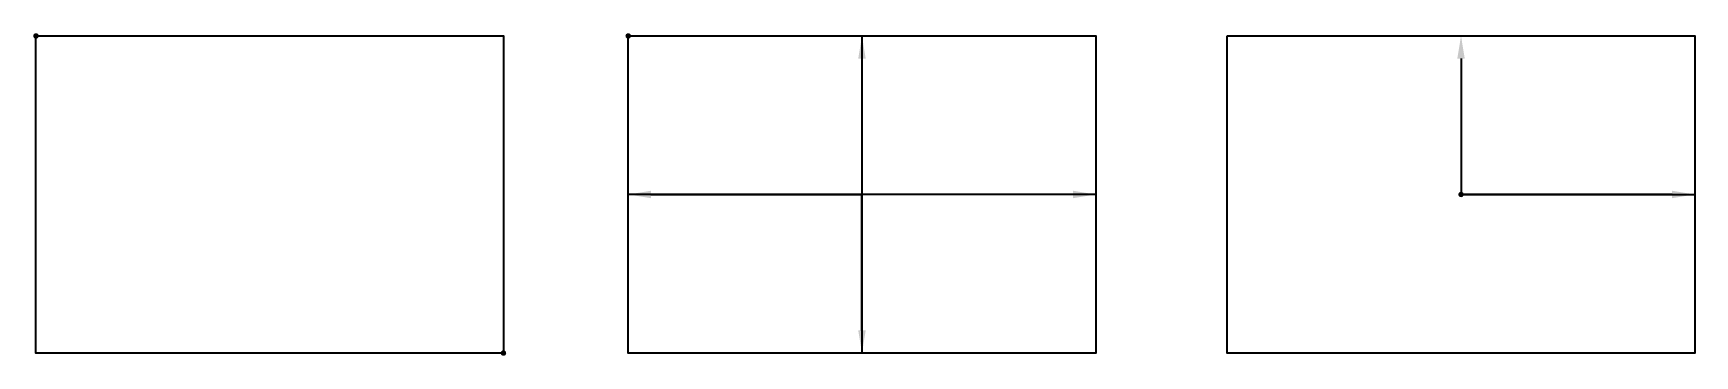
# Model space of a CAD drawing. Header units: millimetres. Extents: x 2 to 1034, y 76 to 188.
# Drawn here: x 1.9 to 296, y 130.6 to 187.7 of the extents above.
import ezdxf
from ezdxf import colors
from ezdxf.entities.mleader import LeaderData, LeaderLine
from ezdxf.math import Vec2, Vec3

# ---------------------------------------------------------------- set-up
doc = ezdxf.new("R2010")
doc.units = ezdxf.units.MM
doc.styles.get("Standard").update_dxf_attribs({"font": 'arial.ttf'})

msp = doc.modelspace()

# ---------------------------------------------------------------- hatches: boundary and pattern name
h = msp.add_hatch(color=256)
h.dxf.hatch_style = 1
h.set_gradient(color1=(76, 0, 0), one_color=1, tint=1, name='INVCYLINDER')
h.paths.add_polyline_path([(2.84, 187.23, 1), (1.86, 187.23, 1)])
h = msp.add_hatch(color=256)
h.dxf.hatch_style = 1
h.set_gradient(color1=(76, 0, 0), one_color=1, tint=1, name='INVCYLINDER')
h.paths.add_polyline_path([(107.67, 187.23, 1), (106.69, 187.23, 1)])
h = msp.add_hatch(color=256)
h.dxf.hatch_style = 1
h.set_gradient(color1=(76, 0, 0), one_color=1, tint=1, name='INVCYLINDER')
h.paths.add_polyline_path([(255.07, 159.14, 1), (254.1, 159.14, 1)])
h = msp.add_hatch(color=256)
h.dxf.hatch_style = 1
h.set_gradient(color1=(76, 0, 0), one_color=1, tint=1, name='INVCYLINDER')
h.paths.add_polyline_path([(85.58, 131.04, 1), (84.6, 131.04, 1)])

# ---------------------------------------------------------------- linework, layer by layer
for p, q in [((148.55, 187.23), (148.55, 131.04)), ((189.92, 159.14), (107.18, 159.14)), ((254.58, 159.14), (295.95, 159.14))]:
    msp.add_line(p, q)
for points in [[(2.35, 187.23), (85.09, 187.23), (85.09, 131.04), (2.35, 131.04)], [(107.18, 187.23), (189.92, 187.23), (189.92, 131.04), (107.18, 131.04)], [(213.21, 187.23), (295.95, 187.23), (295.95, 131.04), (213.21, 131.04)]]:
    msp.add_lwpolyline(points, close=True)

# ---------------------------------------------------------------- leaders
ml = msp.add_multileader_mtext('Standard')
ml.set_content('')
ml.set_leader_properties()
ml.build(insert=Vec2(0, 0))
ml.multileader.update_dxf_attribs({"has_dogleg": 0})
ctx = ml.context
ctx.base_point, ctx.plane_origin = Vec3(148.55, 159.14), Vec3(148.55, 187.23)
notes = []
notes.append((ctx, [(0, (1, 1, 0), (156.55, 159.14), (-1, 0), 8, [(0, [(148.55, 187.23)], 0, [])])]))
ctx.mtext, ml.multileader.dxf.content_type = None, 0
ml = msp.add_multileader_mtext('Standard')
ml.set_content('')
ml.set_leader_properties()
ml.build(insert=Vec2(0, 0))
ml.multileader.update_dxf_attribs({"has_dogleg": 0})
ctx = ml.context
ctx.base_point, ctx.plane_origin = Vec3(254.58, 159.62), Vec3(254.58, 187.23)
notes.append((ctx, [(0, (1, 1, 0), (262.58, 159.62), (-1, 0), 8, [(0, [(254.58, 187.23)], 0, [])])]))
ctx.mtext, ml.multileader.dxf.content_type = None, 0
ml = msp.add_multileader_mtext('Standard')
ml.set_content('')
ml.set_leader_properties()
ml.build(insert=Vec2(0, 0))
ml.multileader.update_dxf_attribs({"has_dogleg": 0})
ctx = ml.context
ctx.base_point, ctx.plane_origin = Vec3(148.55, 159.14), Vec3(107.18, 159.14)
notes.append((ctx, [(0, (1, 1, 0), (140.55, 159.14), (1, 0), 8, [(0, [(107.18, 159.14)], 0, [])])]))
ctx.mtext, ml.multileader.dxf.content_type = None, 0
ml = msp.add_multileader_mtext('Standard')
ml.set_content('')
ml.set_leader_properties()
ml.build(insert=Vec2(0, 0))
ml.multileader.update_dxf_attribs({"has_dogleg": 0})
ctx = ml.context
ctx.base_point, ctx.plane_origin = Vec3(148.55, 159.14), Vec3(148.55, 131.04)
notes.append((ctx, [(0, (1, 1, 0), (156.55, 159.14), (-1, 0), 8, [(0, [(148.55, 131.04)], 0, [])])]))
ctx.mtext, ml.multileader.dxf.content_type = None, 0
ml = msp.add_multileader_mtext('Standard')
ml.set_content('')
ml.set_leader_properties()
ml.build(insert=Vec2(0, 0))
ml.multileader.update_dxf_attribs({"has_dogleg": 0})
ctx = ml.context
ctx.base_point, ctx.plane_origin = Vec3(148.55, 159.14), Vec3(189.92, 159.14)
notes.append((ctx, [(0, (1, 1, 0), (156.55, 159.14), (-1, 0), 8, [(0, [(189.92, 159.14)], 0, [])])]))
ctx.mtext, ml.multileader.dxf.content_type = None, 0
ml = msp.add_multileader_mtext('Standard')
ml.set_content('')
ml.set_leader_properties()
ml.build(insert=Vec2(0, 0))
ml.multileader.update_dxf_attribs({"has_dogleg": 0})
ctx = ml.context
ctx.base_point, ctx.plane_origin = Vec3(255.07, 159.14), Vec3(295.95, 159.14)
notes.append((ctx, [(0, (1, 1, 0), (263.07, 159.14), (-1, 0), 8, [(0, [(295.95, 159.14)], 0, [])])]))
ctx.mtext, ml.multileader.dxf.content_type = None, 0
for ctx, leaders in notes:
    for number, flags, end, landing, length, lines in leaders:
        leader = LeaderData()
        leader.index, (leader.has_last_leader_line, leader.has_dogleg_vector, leader.attachment_direction) = number, flags
        leader.last_leader_point, leader.dogleg_vector, leader.dogleg_length = Vec3(end), Vec3(landing), length
        for number, points, colour, breaks in lines:
            line = LeaderLine()
            line.index, line.vertices, line.color, line.breaks = number, Vec3.list(points), colors.encode_raw_color(colour), breaks
            leader.lines.append(line)
        ctx.leaders.append(leader)

doc.saveas('drawing.dxf')
